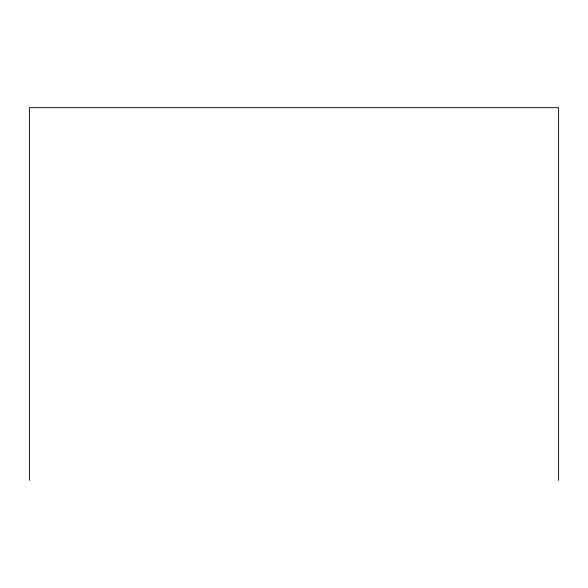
<?xml version="1.0" encoding="UTF-8"?>
<svg xmlns="http://www.w3.org/2000/svg" width="588" height="588" viewBox="0 0 588 588"><rect width="100%" height="100%" fill="white"/><g stroke="black" fill="none" stroke-linecap="round" stroke-linejoin="round"><path stroke-width="0.88" d="M558.6 480.322L558.6 107.677L29.4 107.677L29.4 480.322"/></g></svg>
